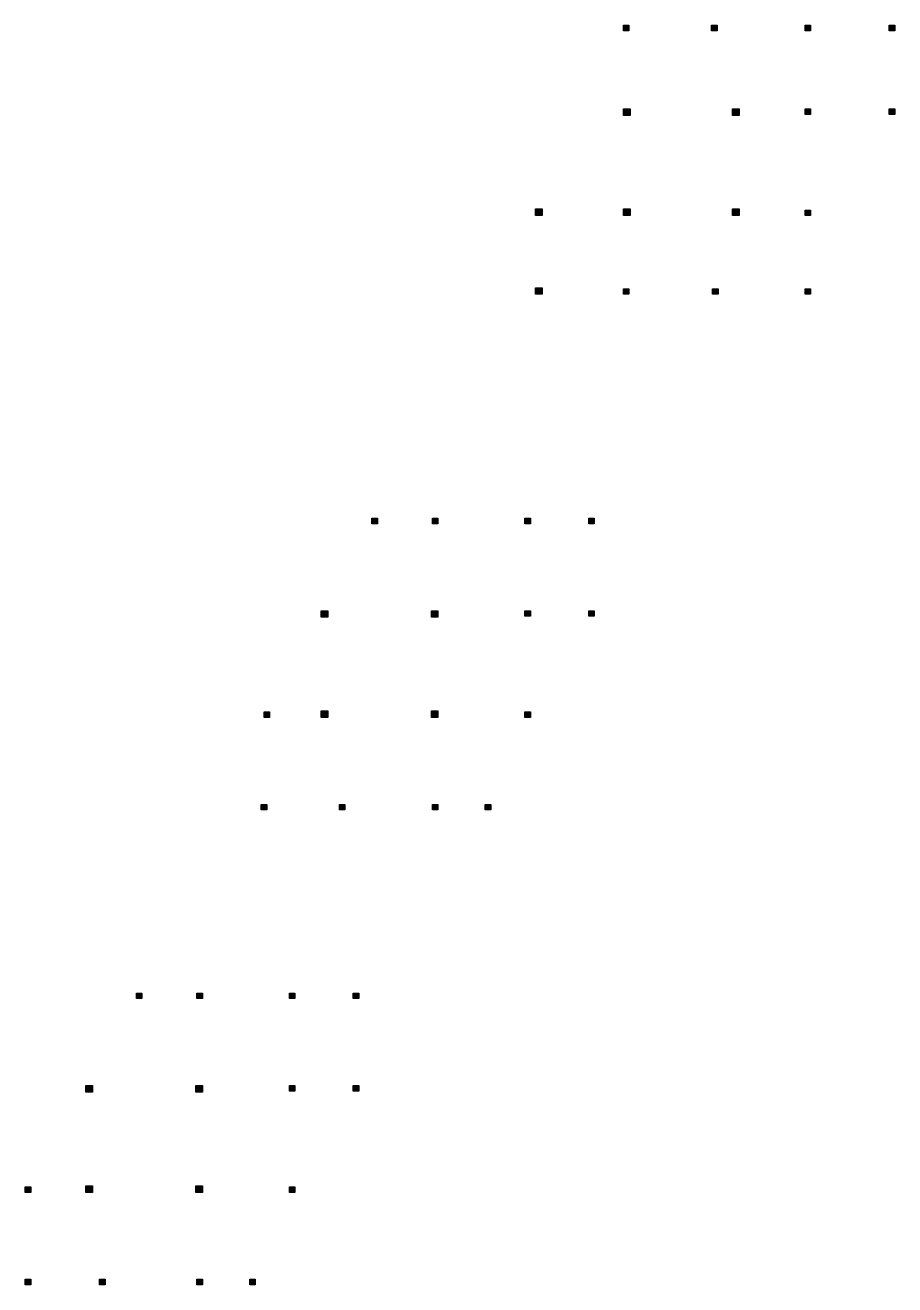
# Model space of a CAD drawing. Header units: millimetres. Extents: x 48500 to 127500, y 99 to 114549.
import ezdxf

# ---------------------------------------------------------------- set-up
doc = ezdxf.new("R2010")
doc.units = ezdxf.units.MM
doc.header["$LTSCALE"] = 1000
doc.layers.add('S-COLU-HATCH', color=30, linetype='Continuous')
doc.layers.add('S-COLU-LINE1', color=6, linetype='Continuous')

msp = doc.modelspace()

# ---------------------------------------------------------------- hatches: boundary and pattern name
at = {"layer": 'S-COLU-HATCH'}
h = msp.add_hatch(color=0, dxfattribs=at)
h.dxf.hatch_style = 1
h.paths.add_polyline_path([(102850, 114549), (103350, 114549), (103350, 114049), (102850, 114049)])
h = msp.add_hatch(color=0, dxfattribs=at)
h.dxf.hatch_style = 1
h.paths.add_polyline_path([(110850, 114549), (111350, 114549), (111350, 114049), (110850, 114049)])
h = msp.add_hatch(color=0, dxfattribs=at)
h.dxf.hatch_style = 1
h.paths.add_polyline_path([(119350, 114549), (119850, 114549), (119850, 114049), (119350, 114049)])
h = msp.add_hatch(color=0, dxfattribs=at)
h.dxf.hatch_style = 1
h.paths.add_polyline_path([(127000, 114549), (127500, 114549), (127500, 114049), (127000, 114049)])
h = msp.add_hatch(color=0, dxfattribs=at)
h.dxf.hatch_style = 1
h.paths.add_polyline_path([(102850, 106949), (103450, 106949), (103450, 106349), (102850, 106349)])
h = msp.add_hatch(color=0, dxfattribs=at)
h.dxf.hatch_style = 1
h.paths.add_polyline_path([(112750, 106949), (113350, 106949), (113350, 106349), (112750, 106349)])
h = msp.add_hatch(color=0, dxfattribs=at)
h.dxf.hatch_style = 1
h.paths.add_polyline_path([(119350, 106949), (119850, 106949), (119850, 106449), (119350, 106449)])
h = msp.add_hatch(color=0, dxfattribs=at)
h.dxf.hatch_style = 1
h.paths.add_polyline_path([(127000, 106949), (127500, 106949), (127500, 106449), (127000, 106449)])
h = msp.add_hatch(color=0, dxfattribs=at)
h.dxf.hatch_style = 1
h.paths.add_polyline_path([(94850, 97849), (95450, 97849), (95450, 97249), (94850, 97249)])
h = msp.add_hatch(color=0, dxfattribs=at)
h.dxf.hatch_style = 1
h.paths.add_polyline_path([(102850, 97849), (103450, 97849), (103450, 97249), (102850, 97249)])
h = msp.add_hatch(color=0, dxfattribs=at)
h.dxf.hatch_style = 1
h.paths.add_polyline_path([(112750, 97849), (113350, 97849), (113350, 97249), (112750, 97249)])
h = msp.add_hatch(color=0, dxfattribs=at)
h.dxf.hatch_style = 1
h.paths.add_polyline_path([(119350, 97749), (119850, 97749), (119850, 97249), (119350, 97249)])
h = msp.add_hatch(color=0, dxfattribs=at)
h.dxf.hatch_style = 1
h.paths.add_polyline_path([(94850, 90699), (95450, 90699), (95450, 90099), (94850, 90099)])
h = msp.add_hatch(color=0, dxfattribs=at)
h.dxf.hatch_style = 1
h.paths.add_polyline_path([(102850, 90599), (103350, 90599), (103350, 90099), (102850, 90099)])
h = msp.add_hatch(color=0, dxfattribs=at)
h.dxf.hatch_style = 1
h.paths.add_polyline_path([(110950, 90599), (111450, 90599), (111450, 90099), (110950, 90099)])
h = msp.add_hatch(color=0, dxfattribs=at)
h.dxf.hatch_style = 1
h.paths.add_polyline_path([(119350, 90599), (119850, 90599), (119850, 90099), (119350, 90099)])
h = msp.add_hatch(color=0, dxfattribs=at)
h.dxf.hatch_style = 1
h.paths.add_polyline_path([(80000, 69749), (80500, 69749), (80500, 69249), (80000, 69249)])
h = msp.add_hatch(color=0, dxfattribs=at)
h.dxf.hatch_style = 1
h.paths.add_polyline_path([(85500, 69749), (86000, 69749), (86000, 69249), (85500, 69249)])
h = msp.add_hatch(color=0, dxfattribs=at)
h.dxf.hatch_style = 1
h.paths.add_polyline_path([(93900, 69749), (94400, 69749), (94400, 69249), (93900, 69249)])
h = msp.add_hatch(color=0, dxfattribs=at)
h.dxf.hatch_style = 1
h.paths.add_polyline_path([(99700, 69749), (100200, 69749), (100200, 69249), (99700, 69249)])
h = msp.add_hatch(color=0, dxfattribs=at)
h.dxf.hatch_style = 1
h.paths.add_polyline_path([(75400, 61349), (76000, 61349), (76000, 60749), (75400, 60749)])
h = msp.add_hatch(color=0, dxfattribs=at)
h.dxf.hatch_style = 1
h.paths.add_polyline_path([(85400, 61349), (86000, 61349), (86000, 60749), (85400, 60749)])
h = msp.add_hatch(color=0, dxfattribs=at)
h.dxf.hatch_style = 1
h.paths.add_polyline_path([(93900, 61349), (94400, 61349), (94400, 60849), (93900, 60849)])
h = msp.add_hatch(color=0, dxfattribs=at)
h.dxf.hatch_style = 1
h.paths.add_polyline_path([(99700, 61349), (100200, 61349), (100200, 60849), (99700, 60849)])
h = msp.add_hatch(color=0, dxfattribs=at)
h.dxf.hatch_style = 1
h.paths.add_polyline_path([(70200, 52149), (70700, 52149), (70700, 51649), (70200, 51649)])
h = msp.add_hatch(color=0, dxfattribs=at)
h.dxf.hatch_style = 1
h.paths.add_polyline_path([(75400, 52249), (76000, 52249), (76000, 51649), (75400, 51649)])
h = msp.add_hatch(color=0, dxfattribs=at)
h.dxf.hatch_style = 1
h.paths.add_polyline_path([(85400, 52249), (86000, 52249), (86000, 51649), (85400, 51649)])
h = msp.add_hatch(color=0, dxfattribs=at)
h.dxf.hatch_style = 1
h.paths.add_polyline_path([(93900, 52149), (94400, 52149), (94400, 51649), (93900, 51649)])
h = msp.add_hatch(color=0, dxfattribs=at)
h.dxf.hatch_style = 1
h.paths.add_polyline_path([(69950, 43749), (70450, 43749), (70450, 43249), (69950, 43249)])
h = msp.add_hatch(color=0, dxfattribs=at)
h.dxf.hatch_style = 1
h.paths.add_polyline_path([(77050, 43749), (77550, 43749), (77550, 43249), (77050, 43249)])
h = msp.add_hatch(color=0, dxfattribs=at)
h.dxf.hatch_style = 1
h.paths.add_polyline_path([(85500, 43749), (86000, 43749), (86000, 43249), (85500, 43249)])
h = msp.add_hatch(color=0, dxfattribs=at)
h.dxf.hatch_style = 1
h.paths.add_polyline_path([(90300, 43749), (90800, 43749), (90800, 43249), (90300, 43249)])
h = msp.add_hatch(color=0, dxfattribs=at)
h.dxf.hatch_style = 1
h.paths.add_polyline_path([(58600, 26599), (59100, 26599), (59100, 26099), (58600, 26099)])
h = msp.add_hatch(color=0, dxfattribs=at)
h.dxf.hatch_style = 1
h.paths.add_polyline_path([(64100, 26599), (64600, 26599), (64600, 26099), (64100, 26099)])
h = msp.add_hatch(color=0, dxfattribs=at)
h.dxf.hatch_style = 1
h.paths.add_polyline_path([(72500, 26599), (73000, 26599), (73000, 26099), (72500, 26099)])
h = msp.add_hatch(color=0, dxfattribs=at)
h.dxf.hatch_style = 1
h.paths.add_polyline_path([(78300, 26599), (78800, 26599), (78800, 26099), (78300, 26099)])
h = msp.add_hatch(color=0, dxfattribs=at)
h.dxf.hatch_style = 1
h.paths.add_polyline_path([(54000, 18199), (54600, 18199), (54600, 17599), (54000, 17599)])
h = msp.add_hatch(color=0, dxfattribs=at)
h.dxf.hatch_style = 1
h.paths.add_polyline_path([(64000, 18199), (64600, 18199), (64600, 17599), (64000, 17599)])
h = msp.add_hatch(color=0, dxfattribs=at)
h.dxf.hatch_style = 1
h.paths.add_polyline_path([(72500, 18199), (73000, 18199), (73000, 17699), (72500, 17699)])
h = msp.add_hatch(color=0, dxfattribs=at)
h.dxf.hatch_style = 1
h.paths.add_polyline_path([(78300, 18199), (78800, 18199), (78800, 17699), (78300, 17699)])
h = msp.add_hatch(color=0, dxfattribs=at)
h.dxf.hatch_style = 1
h.paths.add_polyline_path([(48500, 8999), (49000, 8999), (49000, 8499), (48500, 8499)])
h = msp.add_hatch(color=0, dxfattribs=at)
h.dxf.hatch_style = 1
h.paths.add_polyline_path([(54000, 9099), (54600, 9099), (54600, 8499), (54000, 8499)])
h = msp.add_hatch(color=0, dxfattribs=at)
h.dxf.hatch_style = 1
h.paths.add_polyline_path([(64000, 9099), (64600, 9099), (64600, 8499), (64000, 8499)])
h = msp.add_hatch(color=0, dxfattribs=at)
h.dxf.hatch_style = 1
h.paths.add_polyline_path([(72500, 8999), (73000, 8999), (73000, 8499), (72500, 8499)])
h = msp.add_hatch(color=0, dxfattribs=at)
h.dxf.hatch_style = 1
h.paths.add_polyline_path([(48500, 599), (49000, 599), (49000, 99), (48500, 99)])
h = msp.add_hatch(color=0, dxfattribs=at)
h.dxf.hatch_style = 1
h.paths.add_polyline_path([(55250, 599), (55750, 599), (55750, 99), (55250, 99)])
h = msp.add_hatch(color=0, dxfattribs=at)
h.dxf.hatch_style = 1
h.paths.add_polyline_path([(64100, 599), (64600, 599), (64600, 99), (64100, 99)])
h = msp.add_hatch(color=0, dxfattribs=at)
h.dxf.hatch_style = 1
h.paths.add_polyline_path([(68900, 599), (69400, 599), (69400, 99), (68900, 99)])

# ---------------------------------------------------------------- linework, layer by layer
at = {"layer": 'S-COLU-LINE1', "linetype": 'ByBlock'}
for points in [[(102850, 114549), (103350, 114549), (103350, 114049), (102850, 114049)], [(110850, 114549), (111350, 114549), (111350, 114049), (110850, 114049)], [(119350, 114549), (119850, 114549), (119850, 114049), (119350, 114049)], [(127000, 114549), (127500, 114549), (127500, 114049), (127000, 114049)], [(102850, 106949), (103450, 106949), (103450, 106349), (102850, 106349)], [(112750, 106949), (113350, 106949), (113350, 106349), (112750, 106349)], [(119350, 106949), (119850, 106949), (119850, 106449), (119350, 106449)], [(127000, 106949), (127500, 106949), (127500, 106449), (127000, 106449)], [(94850, 97849), (95450, 97849), (95450, 97249), (94850, 97249)], [(102850, 97849), (103450, 97849), (103450, 97249), (102850, 97249)], [(112750, 97849), (113350, 97849), (113350, 97249), (112750, 97249)], [(119350, 97749), (119850, 97749), (119850, 97249), (119350, 97249)], [(94850, 90699), (95450, 90699), (95450, 90099), (94850, 90099)], [(102850, 90599), (103350, 90599), (103350, 90099), (102850, 90099)], [(110950, 90599), (111450, 90599), (111450, 90099), (110950, 90099)], [(119350, 90599), (119850, 90599), (119850, 90099), (119350, 90099)], [(80000, 69749), (80500, 69749), (80500, 69249), (80000, 69249)], [(85500, 69749), (86000, 69749), (86000, 69249), (85500, 69249)], [(93900, 69749), (94400, 69749), (94400, 69249), (93900, 69249)], [(99700, 69749), (100200, 69749), (100200, 69249), (99700, 69249)], [(75400, 61349), (76000, 61349), (76000, 60749), (75400, 60749)], [(85400, 61349), (86000, 61349), (86000, 60749), (85400, 60749)], [(93900, 61349), (94400, 61349), (94400, 60849), (93900, 60849)], [(99700, 61349), (100200, 61349), (100200, 60849), (99700, 60849)], [(70200, 52149), (70700, 52149), (70700, 51649), (70200, 51649)], [(75400, 52249), (76000, 52249), (76000, 51649), (75400, 51649)], [(85400, 52249), (86000, 52249), (86000, 51649), (85400, 51649)], [(93900, 52149), (94400, 52149), (94400, 51649), (93900, 51649)], [(69950, 43749), (70450, 43749), (70450, 43249), (69950, 43249)], [(77050, 43749), (77550, 43749), (77550, 43249), (77050, 43249)], [(85500, 43749), (86000, 43749), (86000, 43249), (85500, 43249)], [(90300, 43749), (90800, 43749), (90800, 43249), (90300, 43249)], [(58600, 26599), (59100, 26599), (59100, 26099), (58600, 26099)], [(64100, 26599), (64600, 26599), (64600, 26099), (64100, 26099)], [(72500, 26599), (73000, 26599), (73000, 26099), (72500, 26099)], [(78300, 26599), (78800, 26599), (78800, 26099), (78300, 26099)], [(54000, 18199), (54600, 18199), (54600, 17599), (54000, 17599)], [(64000, 18199), (64600, 18199), (64600, 17599), (64000, 17599)], [(72500, 18199), (73000, 18199), (73000, 17699), (72500, 17699)], [(78300, 18199), (78800, 18199), (78800, 17699), (78300, 17699)], [(48500, 8999), (49000, 8999), (49000, 8499), (48500, 8499)], [(54000, 9099), (54600, 9099), (54600, 8499), (54000, 8499)], [(64000, 9099), (64600, 9099), (64600, 8499), (64000, 8499)], [(72500, 8999), (73000, 8999), (73000, 8499), (72500, 8499)], [(48500, 599), (49000, 599), (49000, 99), (48500, 99)], [(55250, 599), (55750, 599), (55750, 99), (55250, 99)], [(64100, 599), (64600, 599), (64600, 99), (64100, 99)], [(68900, 599), (69400, 599), (69400, 99), (68900, 99)]]:
    msp.add_lwpolyline(points, close=True, dxfattribs=at)

doc.saveas('drawing.dxf')
